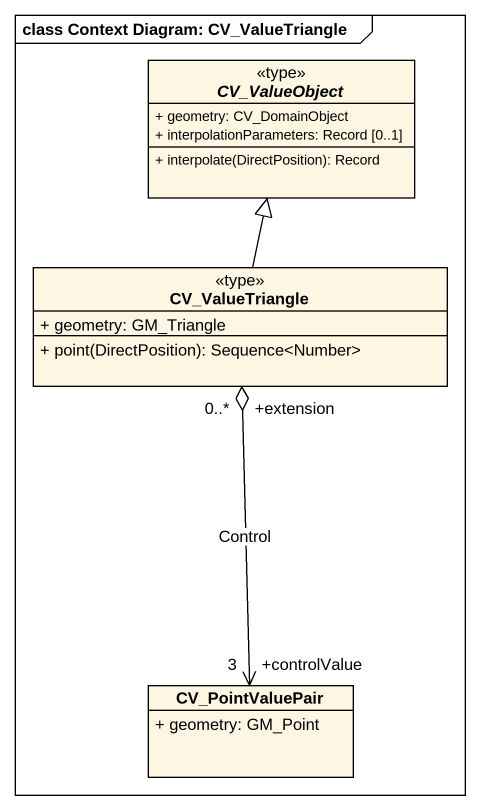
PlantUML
@startuml
mainframe class Context Diagram: CV_ValueTriangle
hide circle
hide empty members
skinparam classAttributeIconSize 0
abstract class CV_ValueObject <<type>> {
  + geometry: CV_DomainObject
  + interpolationParameters: Record [0..1]
  + interpolate(DirectPosition): Record
}
class CV_ValueTriangle <<type>> {
  + geometry: GM_Triangle
  + point(DirectPosition): Sequence<Number>
}
class CV_PointValuePair {
  + geometry: GM_Point
}
CV_ValueTriangle -up-|> CV_ValueObject
CV_ValueTriangle "+extension\n0..*" o--> "+controlValue\n3" CV_PointValuePair : Control
@enduml
